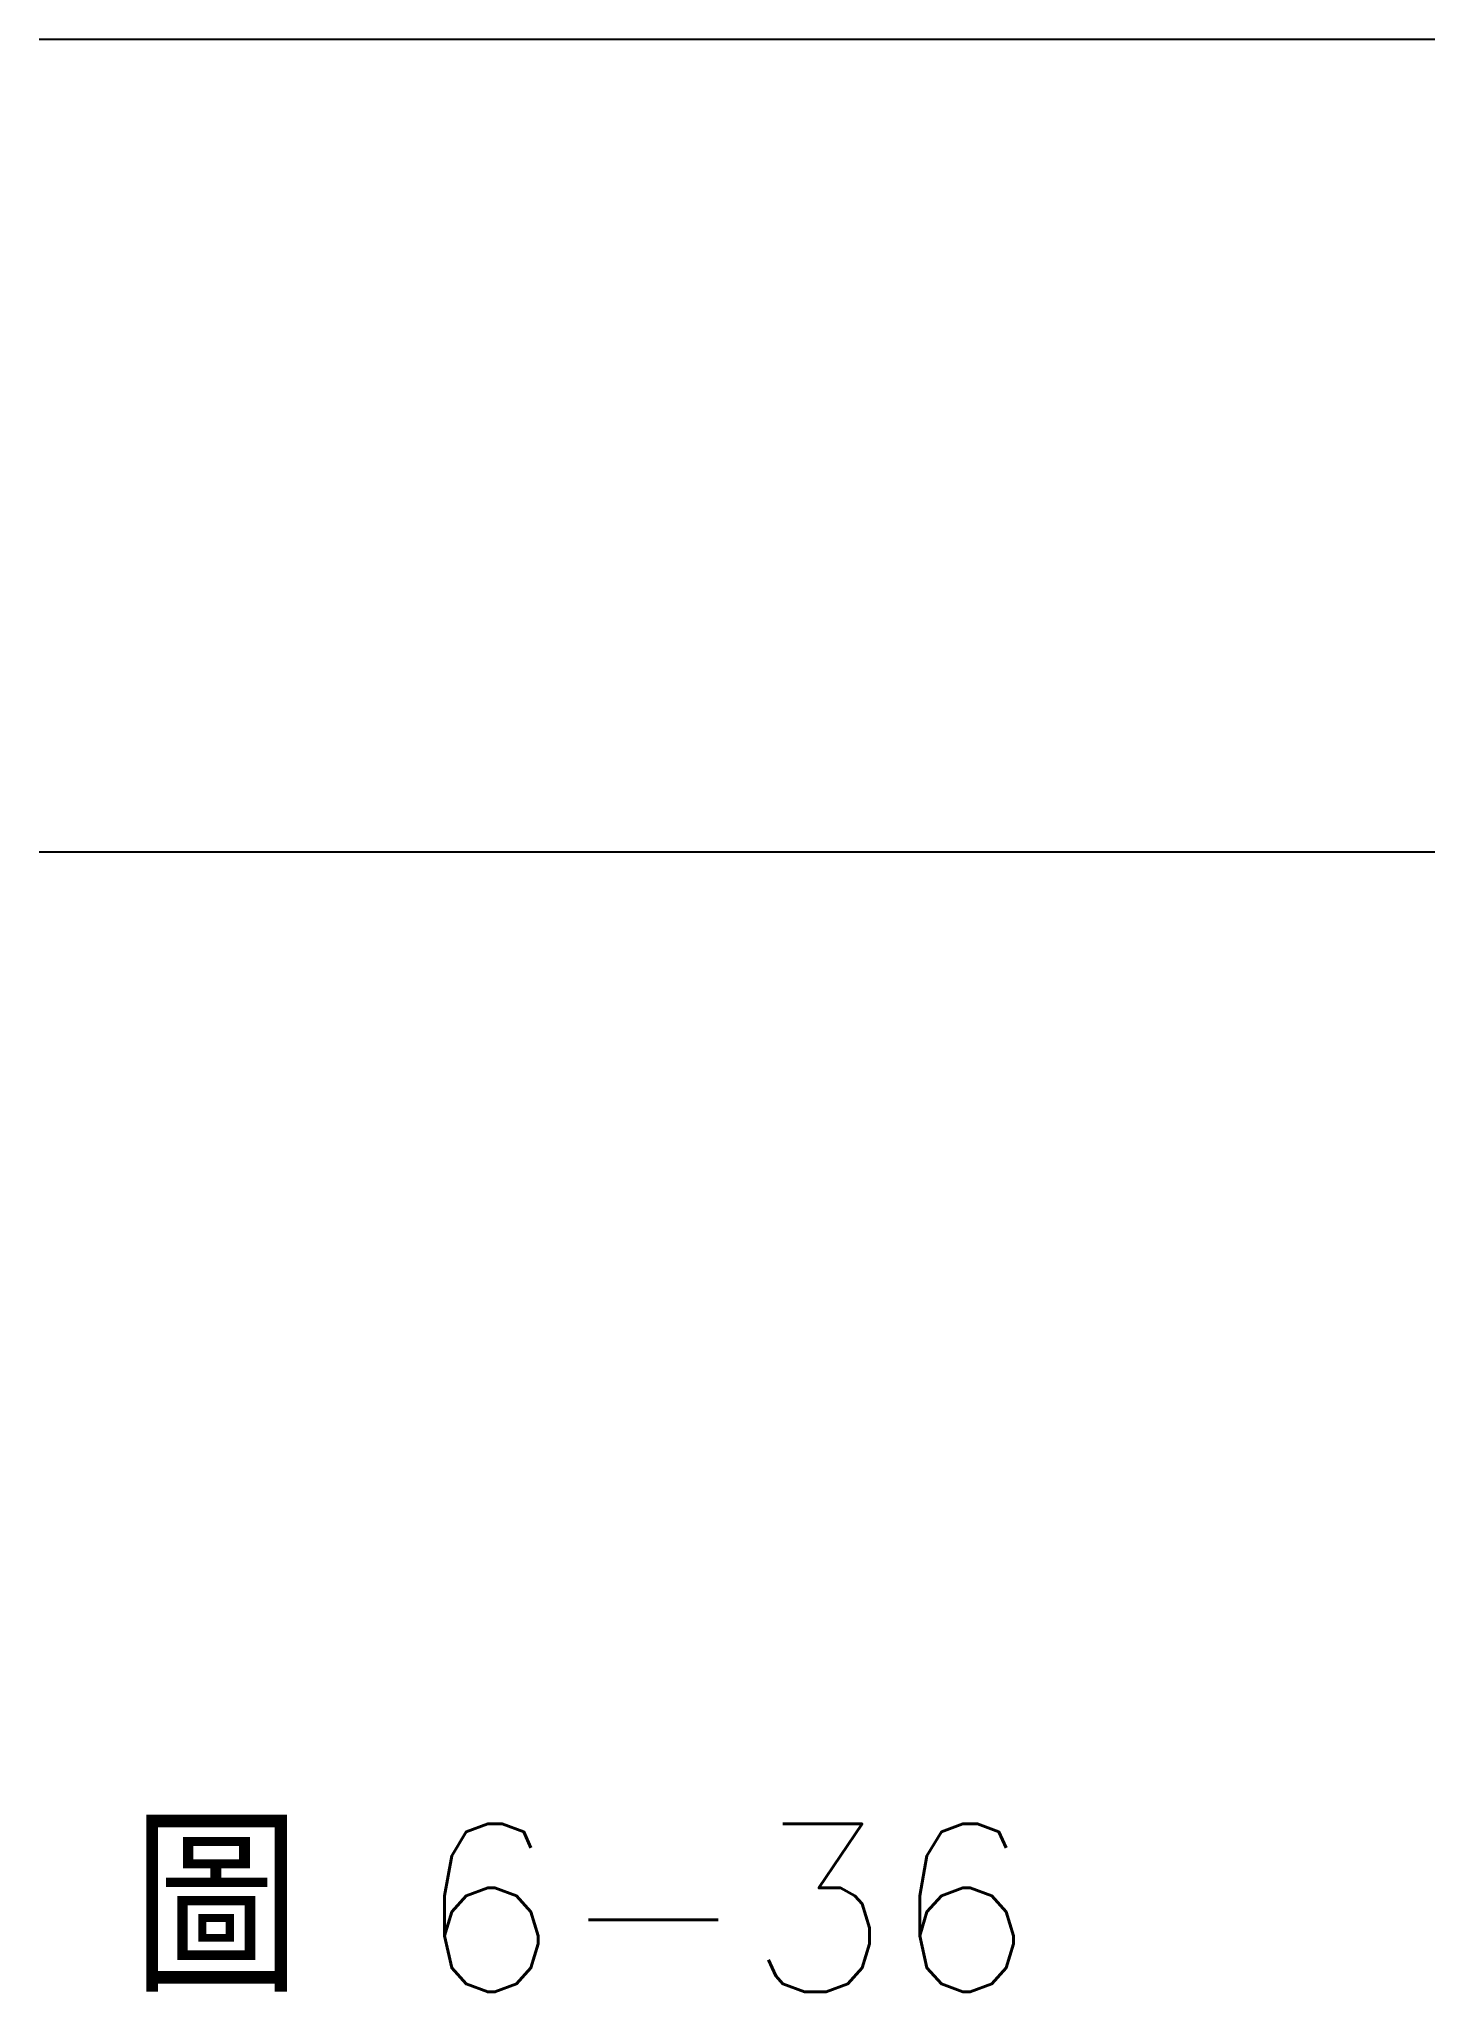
# Model space of a CAD drawing. Extents: x -12.6 to 12.4, y -43.5 to -8.6.
import ezdxf

# ---------------------------------------------------------------- set-up
doc = ezdxf.new("R2010")
doc.units = 0
doc.layers.add('輪廓線', color=7, linetype='CONTINUOUS')
doc.styles.add('CNS1', font='romans.shx', dxfattribs={"height": 3, "bigfont": 'chineset.shx'})

msp = doc.modelspace()

# ---------------------------------------------------------------- linework, layer by layer
at = {"layer": '輪廓線', "color": 0}
for p, q in [((-12.563, -8.598), (12.36, -8.598)), ((-12.563, -23.112), (12.36, -23.112))]:
    msp.add_line(p, q, dxfattribs=at)

# ---------------------------------------------------------------- texts
at = {"layer": '輪廓線', "style": 'CNS1'}
msp.add_text('圖 6-36', height=3, dxfattribs=at).set_placement((-10.896, -43.464))

doc.saveas('drawing.dxf')
